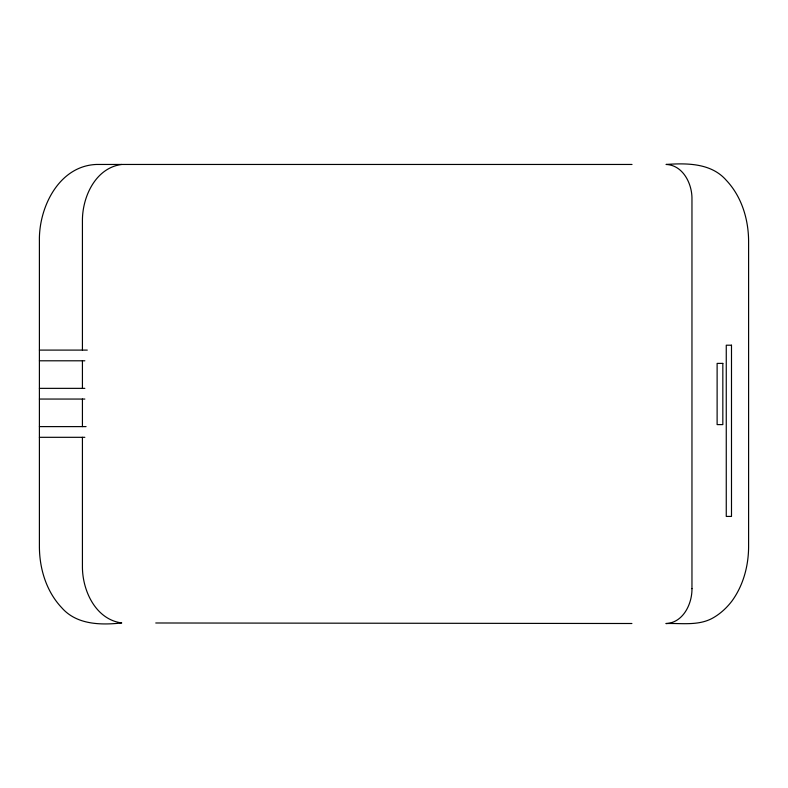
<?xml version="1.0" encoding="UTF-8"?>
<svg xmlns="http://www.w3.org/2000/svg" width="788" height="788" viewBox="0 0 788 788"><rect width="100%" height="100%" fill="white"/><g stroke="black" fill="none" stroke-linecap="round" stroke-linejoin="round"><path stroke-width="1.18" d="M121.628 164.456C95.358 167.942 82.129 197.236 82.425 221.231L82.425 350.099M632.025 164.456L96.5 164.456C58.913 165.854 38.701 207.431 39.4 240.97L39.4 547.03C39.548 568.975 46.433 591.561 61.74 607.735C76.702 624.894 100.884 625.199 121.736 622.953C95.387 619.447 82.129 590.074 82.425 566.011L82.425 437.31M39.4 350.099L87.281 350.099M39.4 360.796L84.848 360.796M39.4 388.356L84.848 388.356M39.4 399.053L84.848 399.053M39.4 426.613L86.069 426.613M39.4 437.31L84.848 437.31M155.748 622.983L631.907 623.505M82.425 360.796L82.425 388.356M82.425 399.053L82.425 426.613M691.962 588.636C692.189 603.894 683.088 622.924 665.909 623.544C681.728 623.022 698.946 626.125 713.347 617.723C720.606 613.527 726.782 607.765 731.875 601.136C743.242 585.553 748.462 566.168 748.6 547.03L748.6 240.97C748.452 219.025 741.567 196.439 726.26 180.265C711.249 163.017 686.959 163.027 666.037 164.456C683.107 165.096 692.288 183.968 691.962 199.197L691.962 588.636M731.491 345.203L726.26 345.203L726.26 516.426L731.491 516.426L731.491 345.203M722.832 363.396L717.119 363.396L717.119 424.604L722.832 424.604L722.832 363.396"/></g></svg>
